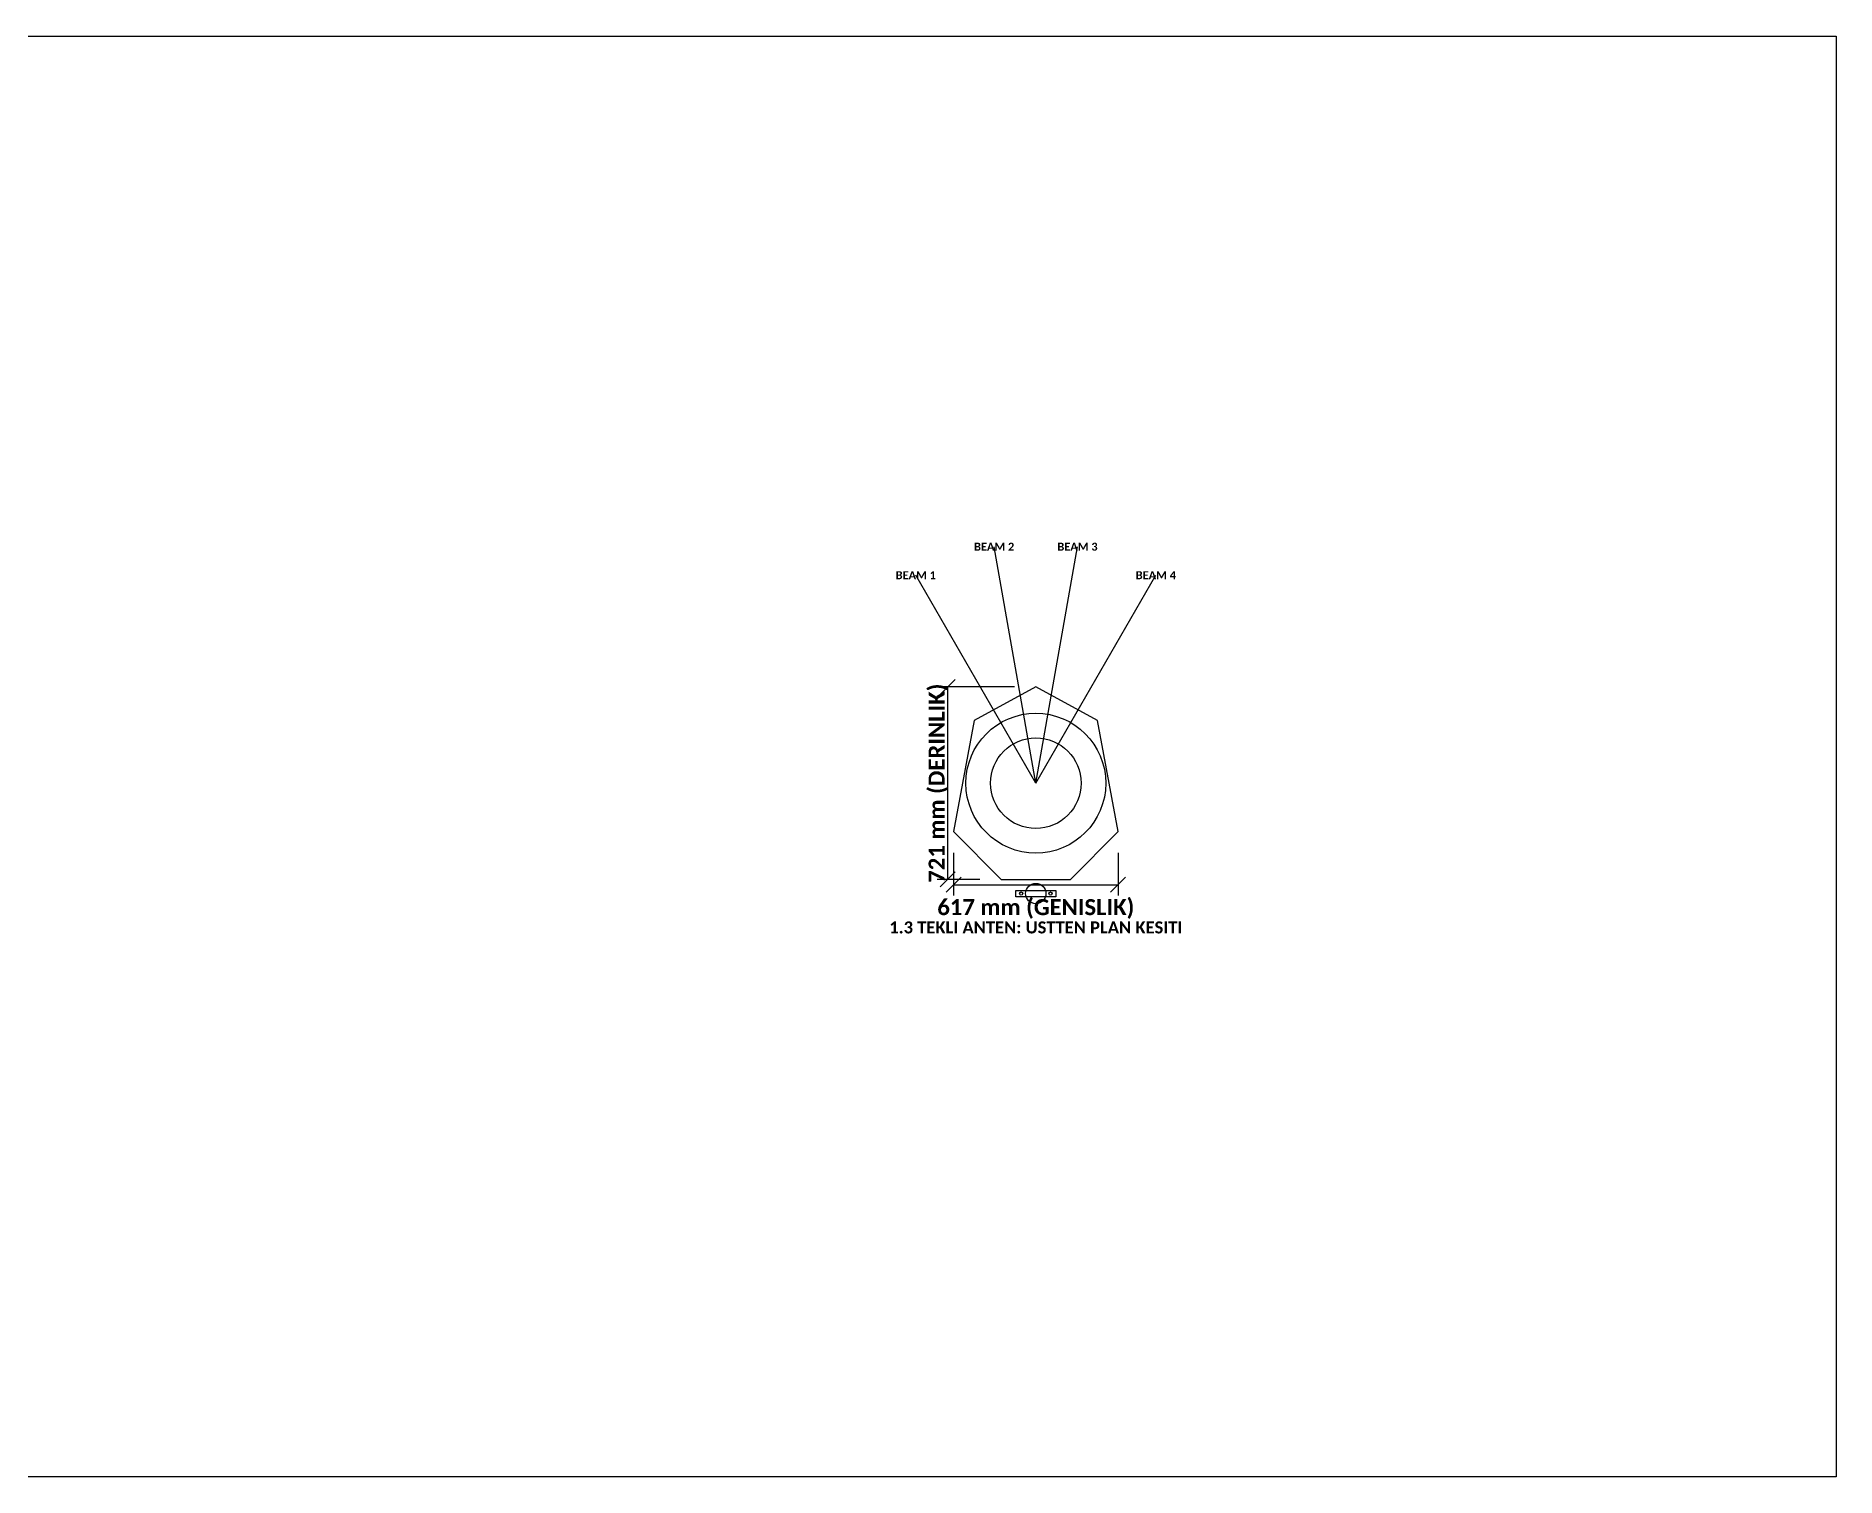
# Model space of a CAD drawing. Header units: millimetres. Extents: x -21500 to 32690, y -2600 to 19800.
# Drawn here: x -9748 to -3000, y 14400 to 19800 of the extents above; entities that cross this region are included whole.
import ezdxf
from ezdxf.enums import TextEntityAlignment as Align

# ---------------------------------------------------------------- set-up
doc = ezdxf.new("R2010")
doc.units = ezdxf.units.MM
for name, color, linetype in [('CELIK_KIRIS_KOLON', 9, 'CONTINUOUS'), ('EKP_MATSING_ANTEN', 2, 'CONTINUOUS'), ('METIN_BILGI', 7, 'CONTINUOUS'), ('MONTAJ_BORULARI', 2, 'CONTINUOUS'), ('OLCULER', 1, 'CONTINUOUS')]:
    doc.layers.add(name, color=color, linetype=linetype)
doc.styles.get("Standard").update_dxf_attribs({"font": 'calibrib.ttf'})

msp = doc.modelspace()

# ---------------------------------------------------------------- linework, layer by layer
at = {"layer": 'CELIK_KIRIS_KOLON'}
msp.add_lwpolyline([(-6075, 16574.4), (-6075, 16598.4), (-5925, 16598.4), (-5925, 16574.4)], close=True, dxfattribs=at)
for centre in [(-6055, 16586.4), (-5945, 16586.4)]:
    msp.add_circle(centre, 6, dxfattribs=at)
at = {"layer": 'EKP_MATSING_ANTEN'}
for p, q in [((-6000, 17360.5), (-6231.4, 17234.3)), ((-5768.6, 17234.3), (-6000, 17360.5)), ((-6231.4, 17234.3), (-6308.5, 16819.5)), ((-5691.5, 16819.5), (-5768.6, 17234.3)), ((-6308.5, 16819.5), (-6130, 16639.5)), ((-5870, 16639.5), (-5691.5, 16819.5)), ((-6130, 16639.5), (-5870, 16639.5))]:
    msp.add_line(p, q, dxfattribs=at)
for radius in [262.2, 169.7]:
    msp.add_circle((-6000, 17000), radius, dxfattribs=at)
at = {"layer": 'METIN_BILGI'}
msp.add_lwpolyline([(-21500, 14400), (-21500, 19800), (-3000, 19800), (-3000, 14400)], close=True, dxfattribs=at)
at = {"layer": 'MONTAJ_BORULARI'}
msp.add_circle((-6000, 16586.4), 38.1, dxfattribs=at)
at = {"layer": 'OLCULER'}
for p, q in [((-6000, 17000), (-6156.3, 17886.3)), ((-6000, 17000), (-5843.7, 17886.3)), ((-6000, 17000), (-6450, 17779.4)), ((-6000, 17000), (-5550, 17779.4)), ((-6080, 17360.5), (-6370, 17360.5)), ((-6358, 17332.5), (-6302, 17388.5)), ((-6330, 16639.5), (-6330, 17360.5)), ((-6308.5, 16739.5), (-6308.5, 16579.5)), ((-5691.5, 16739.5), (-5691.5, 16579.5)), ((-6210, 16639.5), (-6370, 16639.5)), ((-6358, 16611.5), (-6302, 16667.5)), ((-6336.5, 16591.5), (-6280.5, 16647.5)), ((-6308.5, 16619.5), (-5691.5, 16619.5)), ((-5719.5, 16591.5), (-5663.5, 16647.5))]:
    msp.add_line(p, q, dxfattribs=at)

# ---------------------------------------------------------------- texts
at = {"layer": 'METIN_BILGI'}
msp.add_text('1.3 TEKLI ANTEN: USTTEN PLAN KESITI', height=45, dxfattribs=at).set_placement((-6000, 16459.5), align=Align.MIDDLE_CENTER)
at = {"layer": 'OLCULER'}
for s, height, p in [('BEAM 2', 30, (-6156.3, 17886.3)), ('BEAM 3', 30, (-5843.7, 17886.3)), ('BEAM 1', 30, (-6450, 17779.4)), ('BEAM 4', 30, (-5550, 17779.4)), ('617 mm (GENISLIK)', 60, (-6000, 16535.5))]:
    msp.add_text(s, height=height, dxfattribs=at).set_placement(p, align=Align.MIDDLE_CENTER)
msp.add_text('721 mm (DERINLIK)', height=60, rotation=90, dxfattribs=at).set_placement((-6372, 17000), align=Align.MIDDLE_CENTER)

doc.saveas('drawing.dxf')
